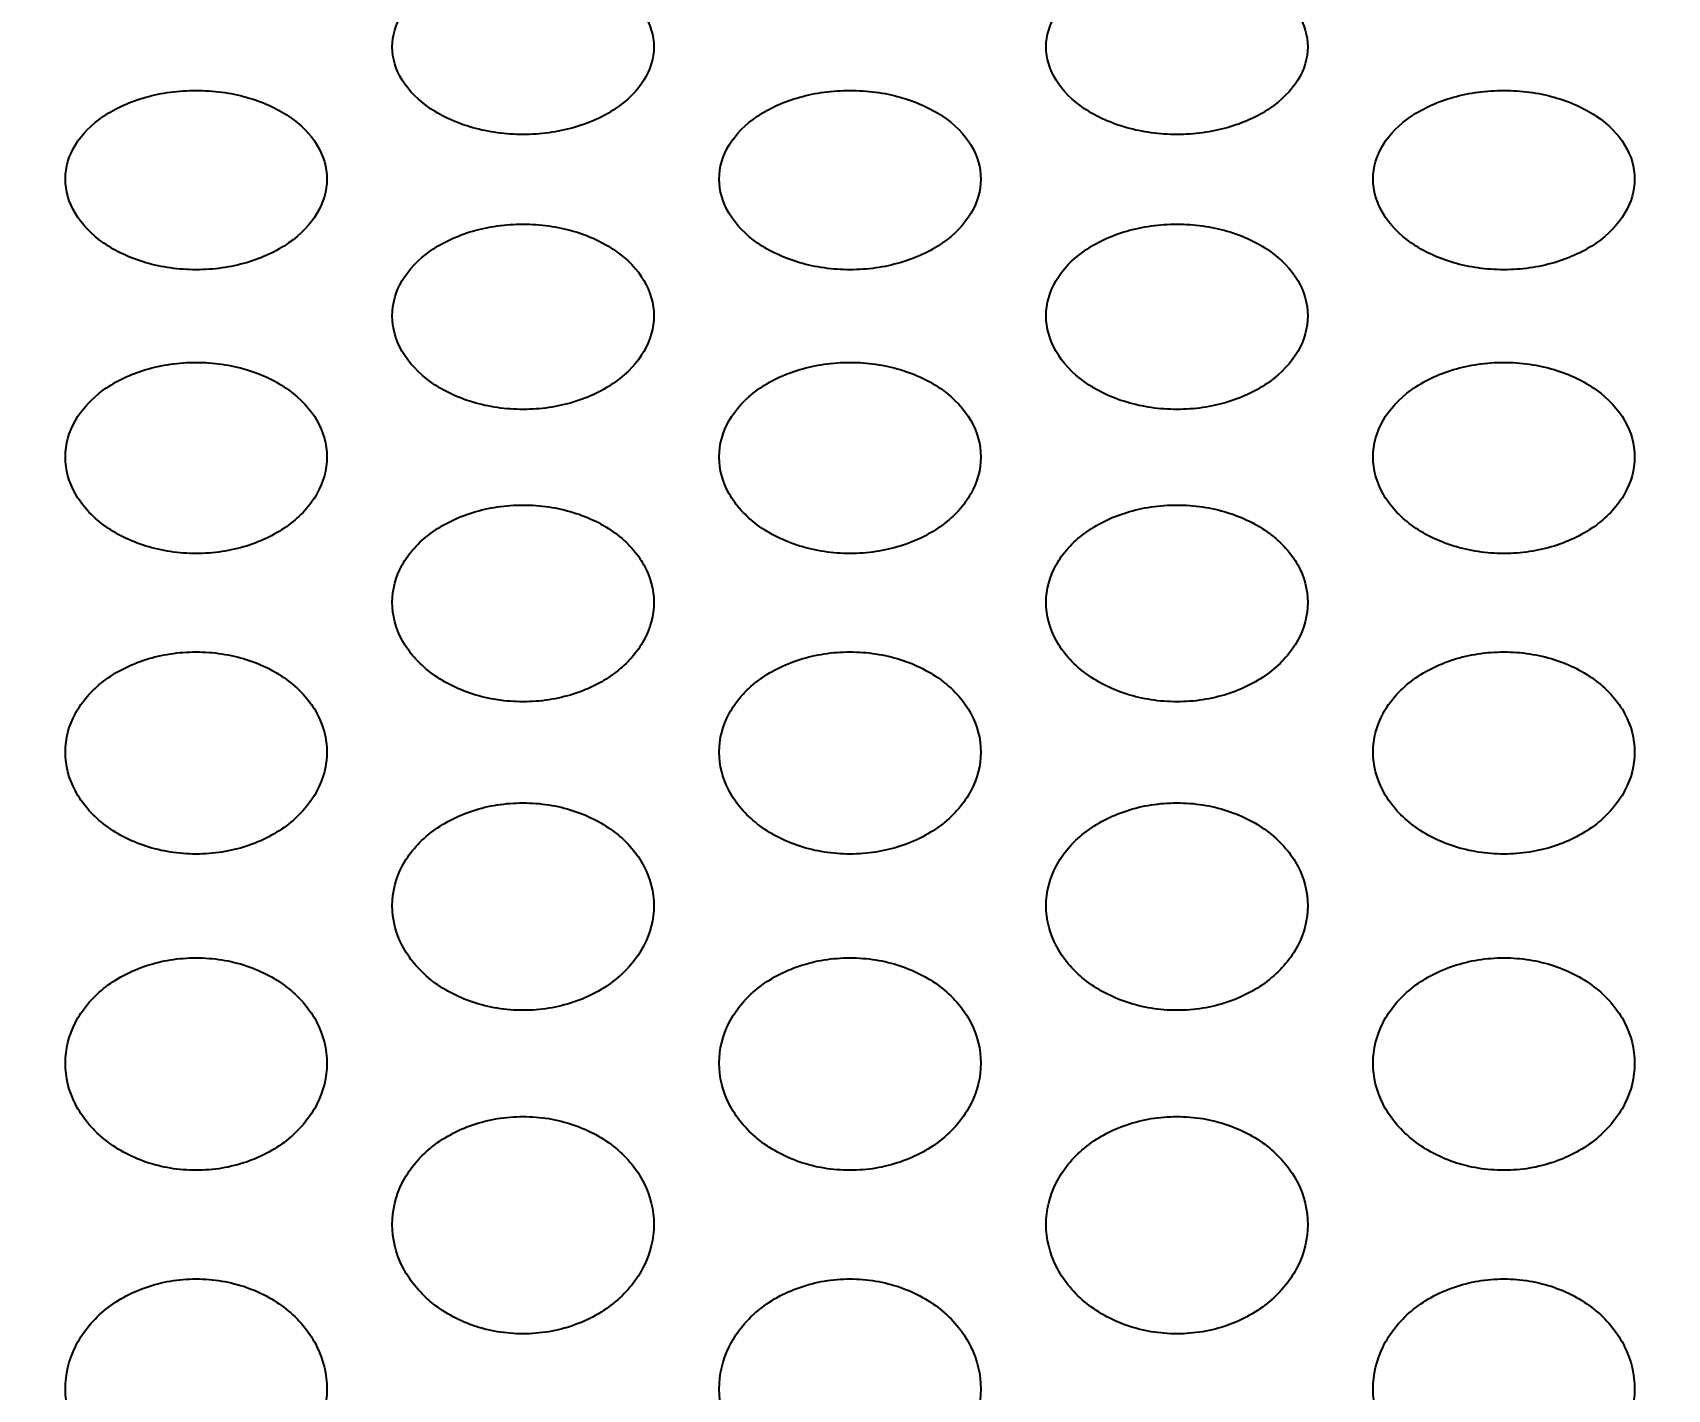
# Model space of a CAD drawing. Header units: millimetres. Extents: x 324 to 7054, y -67 to 2159.
# Drawn here: x 1815 to 1865, y 1614.9 to 1656.4 of the extents above; entities that cross this region are included whole.
import ezdxf

# ---------------------------------------------------------------- set-up
doc = ezdxf.new("R2010")
doc.units = ezdxf.units.MM
doc.header["$LTSCALE"] = 153.67
doc.header["$PDMODE"] = 3
doc.header["$PDSIZE"] = 8
doc.layers.get('0').update_dxf_attribs({"linetype": 'CONTINUOUS'})
doc.layers.get('Defpoints').update_dxf_attribs({"linetype": 'CONTINUOUS'})
doc.layers.add('02___PRT_ALL_AXES', color=7, linetype='CONTINUOUS')
doc.styles.get("Standard").update_dxf_attribs({"font": 'times.ttf'})
doc.dimstyles.new('DIMSTYLE_1', dxfattribs={"dimtxt": 17.5, "dimasz": 17.5, "dimexe": 1.5, "dimexo": 1, "dimgap": 0.875, "dimtad": 1, "dimdsep": 46, "dimtxsty": 'Standard', "dimblk": '_FILLED', "dimblk1": '_FILLED', "dimblk2": '_FILLED', "dimcen": 0.09, "dimazin": 2, "dimtp": 0.01, "dimtm": 0.01, "dimtfac": 1, "dimtofl": 0, "dimtmove": 0, "dimatfit": 3, "dimldrblk": '_FILLED', "dimfxl": 1, "dimtolj": 1, "dimarcsym": 0})

# ---------------------------------------------------------------- blocks, each defined once
blk = doc.blocks.new('_FILLED')
at = {"color": 0, "linetype": 'ByBlock'}
blk.add_solid([(0, 0), (-1, 0.2143), (-1, -0.2143)], dxfattribs=at)
blk = doc.blocks.new('*D120')
at = {"color": 0, "linetype": 'Continuous', "lineweight": -2}
for p, q in [((1369.035, 1676.977), (1369.035, 1766.5)), ((2043.035, 1646.977), (2043.035, 1766.5)), ((1386.535, 1765), (2025.535, 1765))]:
    blk.add_line(p, q, dxfattribs=at)
at = {"layer": 'Defpoints', "color": 0}
for p in [(2043.035, 1765), (1369.035, 1675.977), (2043.035, 1645.977)]:
    blk.add_point(p, dxfattribs=at)
at = {"color": 0, "linetype": 'ByBlock', "lineweight": -2, "xscale": 17.5, "yscale": 17.5, "zscale": 17.5, "rotation": 180}
blk.add_blockref('_FILLED', (1369.035, 1765), dxfattribs=at)
at = {"color": 0, "linetype": 'ByBlock', "lineweight": -2, "xscale": 17.5, "yscale": 17.5, "zscale": 17.5}
blk.add_blockref('_FILLED', (2043.035, 1765), dxfattribs=at)
at = {"color": 0, "insert": (1725, 1789.208), "char_height": 17.5, "attachment_point": 2, "line_spacing_factor": 0.9}
blk.add_mtext('\\A1;\\A1;675', dxfattribs=at)

msp = doc.modelspace()

# ---------------------------------------------------------------- linework, layer by layer
at = {"layer": '02___PRT_ALL_AXES', "linetype": 'Continuous'}
for points in [[(1830.03476, 1653.24913), (1829.76893, 1653.24937), (1829.24531, 1653.28453), (1828.48961, 1653.44072), (1827.79947, 1653.69052), (1826.98616, 1654.13972), (1826.24385, 1654.88374), (1825.9302, 1655.93158), (1826.24394, 1656.96618), (1826.98437, 1657.68865), (1827.79615, 1658.12112), (1828.48659, 1658.36104), (1829.24381, 1658.51069), (1829.76846, 1658.5443), (1830.03476, 1658.54452)], [(1830.03476, 1658.54452), (1830.30058, 1658.5443), (1830.8242, 1658.51081), (1831.5799, 1658.36179), (1832.27004, 1658.12257), (1833.08335, 1657.69011), (1833.82566, 1656.96699), (1834.13932, 1655.9296), (1833.82557, 1654.88456), (1833.08514, 1654.14123), (1832.27336, 1653.69203), (1831.58292, 1653.4415), (1830.8257, 1653.28466), (1830.30105, 1653.24936), (1830.03476, 1653.24913)], [(1850.03476, 1653.24913), (1849.76893, 1653.24937), (1849.24531, 1653.28453), (1848.48961, 1653.44072), (1847.79947, 1653.69052), (1846.98616, 1654.13972), (1846.24385, 1654.88374), (1845.9302, 1655.93158), (1846.24394, 1656.96618), (1846.98437, 1657.68865), (1847.79615, 1658.12112), (1848.48659, 1658.36104), (1849.24381, 1658.51069), (1849.76846, 1658.5443), (1850.03476, 1658.54452)], [(1850.03476, 1658.54452), (1850.30058, 1658.5443), (1850.8242, 1658.51081), (1851.5799, 1658.36179), (1852.27004, 1658.12257), (1853.08335, 1657.69011), (1853.82566, 1656.96699), (1854.13932, 1655.9296), (1853.82557, 1654.88456), (1853.08514, 1654.14123), (1852.27336, 1653.69203), (1851.58292, 1653.4415), (1850.8257, 1653.28466), (1850.30105, 1653.24936), (1850.03476, 1653.24913)], [(1820.03476, 1649.11209), (1819.76893, 1649.11233), (1819.24531, 1649.1487), (1818.48961, 1649.31025), (1817.79947, 1649.56865), (1816.98616, 1650.03338), (1816.24385, 1650.80336), (1815.9302, 1651.88835), (1816.24394, 1652.96029), (1816.98437, 1653.70928), (1817.79615, 1654.15775), (1818.48659, 1654.4066), (1819.24381, 1654.56183), (1819.76846, 1654.5967), (1820.03476, 1654.59692)], [(1820.03476, 1654.59692), (1820.30058, 1654.59669), (1820.8242, 1654.56195), (1821.5799, 1654.40737), (1822.27004, 1654.15925), (1823.08335, 1653.71079), (1823.82566, 1652.96114), (1824.13932, 1651.8863), (1823.82557, 1650.8042), (1823.08514, 1650.03494), (1822.27336, 1649.57021), (1821.58292, 1649.31106), (1820.8257, 1649.14884), (1820.30105, 1649.11233), (1820.03476, 1649.11209)], [(1840.03476, 1649.11209), (1839.76893, 1649.11233), (1839.24531, 1649.1487), (1838.48961, 1649.31025), (1837.79947, 1649.56865), (1836.98616, 1650.03338), (1836.24385, 1650.80336), (1835.9302, 1651.88835), (1836.24394, 1652.96029), (1836.98437, 1653.70928), (1837.79615, 1654.15775), (1838.48659, 1654.4066), (1839.24381, 1654.56183), (1839.76846, 1654.5967), (1840.03476, 1654.59692)], [(1840.03476, 1654.59692), (1840.30058, 1654.59669), (1840.8242, 1654.56195), (1841.5799, 1654.40737), (1842.27004, 1654.15925), (1843.08335, 1653.71079), (1843.82566, 1652.96114), (1844.13932, 1651.8863), (1843.82557, 1650.8042), (1843.08514, 1650.03494), (1842.27336, 1649.57021), (1841.58292, 1649.31106), (1840.8257, 1649.14884), (1840.30105, 1649.11233), (1840.03476, 1649.11209)], [(1860.03476, 1649.11209), (1859.76893, 1649.11233), (1859.24531, 1649.1487), (1858.48961, 1649.31025), (1857.79947, 1649.56865), (1856.98616, 1650.03338), (1856.24385, 1650.80336), (1855.9302, 1651.88835), (1856.24394, 1652.96029), (1856.98437, 1653.70928), (1857.79615, 1654.15775), (1858.48659, 1654.4066), (1859.24381, 1654.56183), (1859.76846, 1654.5967), (1860.03476, 1654.59692)], [(1860.03476, 1654.59692), (1860.30058, 1654.59669), (1860.8242, 1654.56195), (1861.5799, 1654.40737), (1862.27004, 1654.15925), (1863.08335, 1653.71079), (1863.82566, 1652.96114), (1864.13932, 1651.8863), (1863.82557, 1650.8042), (1863.08514, 1650.03494), (1862.27336, 1649.57021), (1861.58292, 1649.31106), (1860.8257, 1649.14884), (1860.30105, 1649.11233), (1860.03476, 1649.11209)], [(1830.03476, 1644.83778), (1829.76893, 1644.83803), (1829.24531, 1644.87557), (1828.48961, 1645.04231), (1827.79947, 1645.30905), (1826.98616, 1645.78886), (1826.24385, 1646.58401), (1825.9302, 1647.70506), (1826.24394, 1648.81328), (1826.98437, 1649.58803), (1827.79615, 1650.05206), (1828.48659, 1650.30958), (1829.24381, 1650.47024), (1829.76846, 1650.50633), (1830.03476, 1650.50656)], [(1830.03476, 1650.50656), (1830.30058, 1650.50632), (1830.8242, 1650.47037), (1831.5799, 1650.31038), (1832.27004, 1650.05362), (1833.08335, 1649.5896), (1833.82566, 1648.81416), (1834.13932, 1647.70295), (1833.82557, 1646.58488), (1833.08514, 1645.79047), (1832.27336, 1645.31067), (1831.58292, 1645.04314), (1830.8257, 1644.8757), (1830.30105, 1644.83803), (1830.03476, 1644.83778)], [(1850.03476, 1644.83778), (1849.76893, 1644.83803), (1849.24531, 1644.87557), (1848.48961, 1645.04231), (1847.79947, 1645.30905), (1846.98616, 1645.78886), (1846.24385, 1646.58401), (1845.9302, 1647.70506), (1846.24394, 1648.81328), (1846.98437, 1649.58803), (1847.79615, 1650.05206), (1848.48659, 1650.30958), (1849.24381, 1650.47024), (1849.76846, 1650.50633), (1850.03476, 1650.50656)], [(1850.03476, 1650.50656), (1850.30058, 1650.50632), (1850.8242, 1650.47037), (1851.5799, 1650.31038), (1852.27004, 1650.05362), (1853.08335, 1649.5896), (1853.82566, 1648.81416), (1854.13932, 1647.70295), (1853.82557, 1646.58488), (1853.08514, 1645.79047), (1852.27336, 1645.31067), (1851.58292, 1645.04314), (1850.8257, 1644.8757), (1850.30105, 1644.83803), (1850.03476, 1644.83778)], [(1820.03476, 1640.43048), (1819.76893, 1640.43074), (1819.24531, 1640.4694), (1818.48961, 1640.64118), (1817.79947, 1640.91599), (1816.98616, 1641.41039), (1816.24385, 1642.22992), (1815.9302, 1643.38592), (1816.24394, 1644.5293), (1816.98437, 1645.32904), (1817.79615, 1645.80816), (1818.48659, 1646.0741), (1819.24381, 1646.24002), (1819.76846, 1646.2773), (1820.03476, 1646.27754)], [(1820.03476, 1646.27754), (1820.30058, 1646.27729), (1820.8242, 1646.24016), (1821.5799, 1646.07492), (1822.27004, 1645.80977), (1823.08335, 1645.33066), (1823.82566, 1644.53021), (1824.13932, 1643.38374), (1823.82557, 1642.23082), (1823.08514, 1641.41205), (1822.27336, 1640.91766), (1821.58292, 1640.64204), (1820.8257, 1640.46955), (1820.30105, 1640.43073), (1820.03476, 1640.43048)], [(1840.03476, 1640.43048), (1839.76893, 1640.43074), (1839.24531, 1640.4694), (1838.48961, 1640.64118), (1837.79947, 1640.91599), (1836.98616, 1641.41039), (1836.24385, 1642.22992), (1835.9302, 1643.38592), (1836.24394, 1644.5293), (1836.98437, 1645.32904), (1837.79615, 1645.80816), (1838.48659, 1646.0741), (1839.24381, 1646.24002), (1839.76846, 1646.2773), (1840.03476, 1646.27754)], [(1840.03476, 1646.27754), (1840.30058, 1646.27729), (1840.8242, 1646.24016), (1841.5799, 1646.07492), (1842.27004, 1645.80977), (1843.08335, 1645.33066), (1843.82566, 1644.53021), (1844.13932, 1643.38374), (1843.82557, 1642.23082), (1843.08514, 1641.41205), (1842.27336, 1640.91766), (1841.58292, 1640.64204), (1840.8257, 1640.46955), (1840.30105, 1640.43073), (1840.03476, 1640.43048)], [(1860.03476, 1640.43048), (1859.76893, 1640.43074), (1859.24531, 1640.4694), (1858.48961, 1640.64118), (1857.79947, 1640.91599), (1856.98616, 1641.41039), (1856.24385, 1642.22992), (1855.9302, 1643.38592), (1856.24394, 1644.5293), (1856.98437, 1645.32904), (1857.79615, 1645.80816), (1858.48659, 1646.0741), (1859.24381, 1646.24002), (1859.76846, 1646.2773), (1860.03476, 1646.27754)], [(1860.03476, 1646.27754), (1860.30058, 1646.27729), (1860.8242, 1646.24016), (1861.5799, 1646.07492), (1862.27004, 1645.80977), (1863.08335, 1645.33066), (1863.82566, 1644.53021), (1864.13932, 1643.38374), (1863.82557, 1642.23082), (1863.08514, 1641.41205), (1862.27336, 1640.91766), (1861.58292, 1640.64204), (1860.8257, 1640.46955), (1860.30105, 1640.43073), (1860.03476, 1640.43048)], [(1830.03476, 1635.8946), (1829.76893, 1635.89487), (1829.24531, 1635.93462), (1828.48961, 1636.11126), (1827.79947, 1636.39387), (1826.98616, 1636.90236), (1826.24385, 1637.74546), (1825.9302, 1638.93524), (1826.24394, 1640.11264), (1826.98437, 1640.93657), (1827.79615, 1641.4303), (1828.48659, 1641.70439), (1829.24381, 1641.87541), (1829.76846, 1641.91384), (1830.03476, 1641.91409)], [(1830.03476, 1641.91409), (1830.30058, 1641.91383), (1830.8242, 1641.87555), (1831.5799, 1641.70524), (1832.27004, 1641.43196), (1833.08335, 1640.93823), (1833.82566, 1640.11357), (1834.13932, 1638.933), (1833.82557, 1637.74638), (1833.08514, 1636.90407), (1832.27336, 1636.39558), (1831.58292, 1636.11214), (1830.8257, 1635.93477), (1830.30105, 1635.89486), (1830.03476, 1635.8946)], [(1850.03476, 1635.8946), (1849.76893, 1635.89487), (1849.24531, 1635.93462), (1848.48961, 1636.11126), (1847.79947, 1636.39387), (1846.98616, 1636.90236), (1846.24385, 1637.74546), (1845.9302, 1638.93524), (1846.24394, 1640.11264), (1846.98437, 1640.93657), (1847.79615, 1641.4303), (1848.48659, 1641.70439), (1849.24381, 1641.87541), (1849.76846, 1641.91384), (1850.03476, 1641.91409)], [(1850.03476, 1641.91409), (1850.30058, 1641.91383), (1850.8242, 1641.87555), (1851.5799, 1641.70524), (1852.27004, 1641.43196), (1853.08335, 1640.93823), (1853.82566, 1640.11357), (1854.13932, 1638.933), (1853.82557, 1637.74638), (1853.08514, 1636.90407), (1852.27336, 1636.39558), (1851.58292, 1636.11214), (1850.8257, 1635.93477), (1850.30105, 1635.89486), (1850.03476, 1635.8946)], [(1820.03476, 1631.23468), (1819.76893, 1631.23496), (1819.24531, 1631.27577), (1818.48961, 1631.45708), (1817.79947, 1631.74721), (1816.98616, 1632.26928), (1816.24385, 1633.1351), (1815.9302, 1634.35748), (1816.24394, 1635.56773), (1816.98437, 1636.41501), (1817.79615, 1636.92286), (1818.48659, 1637.20482), (1819.24381, 1637.38078), (1819.76846, 1637.42031), (1820.03476, 1637.42057)], [(1820.03476, 1637.42057), (1820.30058, 1637.42031), (1820.8242, 1637.38092), (1821.5799, 1637.2057), (1822.27004, 1636.92457), (1823.08335, 1636.41672), (1823.82566, 1635.56868), (1824.13932, 1634.35517), (1823.82557, 1633.13605), (1823.08514, 1632.27104), (1822.27336, 1631.74896), (1821.58292, 1631.45799), (1820.8257, 1631.27592), (1820.30105, 1631.23495), (1820.03476, 1631.23468)], [(1840.03476, 1631.23468), (1839.76893, 1631.23496), (1839.24531, 1631.27577), (1838.48961, 1631.45708), (1837.79947, 1631.74721), (1836.98616, 1632.26928), (1836.24385, 1633.1351), (1835.9302, 1634.35748), (1836.24394, 1635.56773), (1836.98437, 1636.41501), (1837.79615, 1636.92286), (1838.48659, 1637.20482), (1839.24381, 1637.38078), (1839.76846, 1637.42031), (1840.03476, 1637.42057)], [(1840.03476, 1637.42057), (1840.30058, 1637.42031), (1840.8242, 1637.38092), (1841.5799, 1637.2057), (1842.27004, 1636.92457), (1843.08335, 1636.41672), (1843.82566, 1635.56868), (1844.13932, 1634.35517), (1843.82557, 1633.13605), (1843.08514, 1632.27104), (1842.27336, 1631.74896), (1841.58292, 1631.45799), (1840.8257, 1631.27592), (1840.30105, 1631.23495), (1840.03476, 1631.23468)], [(1860.03476, 1631.23468), (1859.76893, 1631.23496), (1859.24531, 1631.27577), (1858.48961, 1631.45708), (1857.79947, 1631.74721), (1856.98616, 1632.26928), (1856.24385, 1633.1351), (1855.9302, 1634.35748), (1856.24394, 1635.56773), (1856.98437, 1636.41501), (1857.79615, 1636.92286), (1858.48659, 1637.20482), (1859.24381, 1637.38078), (1859.76846, 1637.42031), (1860.03476, 1637.42057)], [(1860.03476, 1637.42057), (1860.30058, 1637.42031), (1860.8242, 1637.38092), (1861.5799, 1637.2057), (1862.27004, 1636.92457), (1863.08335, 1636.41672), (1863.82566, 1635.56868), (1864.13932, 1634.35517), (1863.82557, 1633.13605), (1863.08514, 1632.27104), (1862.27336, 1631.74896), (1861.58292, 1631.45799), (1860.8257, 1631.27592), (1860.30105, 1631.23495), (1860.03476, 1631.23468)], [(1830.03476, 1626.45539), (1829.76893, 1626.45567), (1829.24531, 1626.49749), (1828.48961, 1626.68331), (1827.79947, 1626.98066), (1826.98616, 1627.5158), (1826.24385, 1628.40347), (1825.9302, 1629.65722), (1826.24394, 1630.8991), (1826.98437, 1631.7689), (1827.79615, 1632.29035), (1828.48659, 1632.57991), (1829.24381, 1632.76062), (1829.76846, 1632.80122), (1830.03476, 1632.80149)], [(1830.03476, 1632.80149), (1830.30058, 1632.80122), (1830.8242, 1632.76077), (1831.5799, 1632.58081), (1832.27004, 1632.29211), (1833.08335, 1631.77065), (1833.82566, 1630.90007), (1834.13932, 1629.65486), (1833.82557, 1628.40445), (1833.08514, 1627.5176), (1832.27336, 1626.98246), (1831.58292, 1626.68424), (1830.8257, 1626.49765), (1830.30105, 1626.45567), (1830.03476, 1626.45539)], [(1850.03476, 1626.45539), (1849.76893, 1626.45567), (1849.24531, 1626.49749), (1848.48961, 1626.68331), (1847.79947, 1626.98066), (1846.98616, 1627.5158), (1846.24385, 1628.40347), (1845.9302, 1629.65722), (1846.24394, 1630.8991), (1846.98437, 1631.7689), (1847.79615, 1632.29035), (1848.48659, 1632.57991), (1849.24381, 1632.76062), (1849.76846, 1632.80122), (1850.03476, 1632.80149)], [(1850.03476, 1632.80149), (1850.30058, 1632.80122), (1850.8242, 1632.76077), (1851.5799, 1632.58081), (1852.27004, 1632.29211), (1853.08335, 1631.77065), (1853.82566, 1630.90007), (1854.13932, 1629.65486), (1853.82557, 1628.40445), (1853.08514, 1627.5176), (1852.27336, 1626.98246), (1851.58292, 1626.68424), (1850.8257, 1626.49765), (1850.30105, 1626.45567), (1850.03476, 1626.45539)], [(1820.03476, 1621.56151), (1819.76893, 1621.5618), (1819.24531, 1621.60459), (1818.48961, 1621.79472), (1817.79947, 1622.099), (1816.98616, 1622.64666), (1816.24385, 1623.5553), (1815.9302, 1624.83917), (1816.24394, 1626.11143), (1816.98437, 1627.00287), (1817.79615, 1627.53742), (1818.48659, 1627.83427), (1819.24381, 1628.01956), (1819.76846, 1628.06119), (1820.03476, 1628.06146)], [(1820.03476, 1628.06146), (1820.30058, 1628.06118), (1820.8242, 1628.01971), (1821.5799, 1627.8352), (1822.27004, 1627.53921), (1823.08335, 1627.00467), (1823.82566, 1626.11243), (1824.13932, 1624.83674), (1823.82557, 1623.5563), (1823.08514, 1622.6485), (1822.27336, 1622.10084), (1821.58292, 1621.79567), (1820.8257, 1621.60475), (1820.30105, 1621.56179), (1820.03476, 1621.56151)], [(1840.03476, 1621.56151), (1839.76893, 1621.5618), (1839.24531, 1621.60459), (1838.48961, 1621.79472), (1837.79947, 1622.099), (1836.98616, 1622.64666), (1836.24385, 1623.5553), (1835.9302, 1624.83917), (1836.24394, 1626.11143), (1836.98437, 1627.00287), (1837.79615, 1627.53742), (1838.48659, 1627.83427), (1839.24381, 1628.01956), (1839.76846, 1628.06119), (1840.03476, 1628.06146)], [(1840.03476, 1628.06146), (1840.30058, 1628.06118), (1840.8242, 1628.01971), (1841.5799, 1627.8352), (1842.27004, 1627.53921), (1843.08335, 1627.00467), (1843.82566, 1626.11243), (1844.13932, 1624.83674), (1843.82557, 1623.5563), (1843.08514, 1622.6485), (1842.27336, 1622.10084), (1841.58292, 1621.79567), (1840.8257, 1621.60475), (1840.30105, 1621.56179), (1840.03476, 1621.56151)], [(1860.03476, 1621.56151), (1859.76893, 1621.5618), (1859.24531, 1621.60459), (1858.48961, 1621.79472), (1857.79947, 1622.099), (1856.98616, 1622.64666), (1856.24385, 1623.5553), (1855.9302, 1624.83917), (1856.24394, 1626.11143), (1856.98437, 1627.00287), (1857.79615, 1627.53742), (1858.48659, 1627.83427), (1859.24381, 1628.01956), (1859.76846, 1628.06119), (1860.03476, 1628.06146)], [(1860.03476, 1628.06146), (1860.30058, 1628.06118), (1860.8242, 1628.01971), (1861.5799, 1627.8352), (1862.27004, 1627.53921), (1863.08335, 1627.00467), (1863.82566, 1626.11243), (1864.13932, 1624.83674), (1863.82557, 1623.5563), (1863.08514, 1622.6485), (1862.27336, 1622.10084), (1861.58292, 1621.79567), (1860.8257, 1621.60475), (1860.30105, 1621.56179), (1860.03476, 1621.56151)], [(1830.03476, 1616.55794), (1829.76893, 1616.55823), (1829.24531, 1616.60195), (1828.48961, 1616.7962), (1827.79947, 1617.1071), (1826.98616, 1617.66675), (1826.24385, 1618.59544), (1825.9302, 1619.90814), (1826.24394, 1621.20951), (1826.98437, 1622.12171), (1827.79615, 1622.66881), (1828.48659, 1622.97267), (1829.24381, 1623.16234), (1829.76846, 1623.20496), (1830.03476, 1623.20524)], [(1830.03476, 1623.20524), (1830.30058, 1623.20495), (1830.8242, 1623.1625), (1831.5799, 1622.97361), (1832.27004, 1622.67065), (1833.08335, 1622.12355), (1833.82566, 1621.21054), (1834.13932, 1619.90566), (1833.82557, 1618.59646), (1833.08514, 1617.66863), (1832.27336, 1617.10899), (1831.58292, 1616.79717), (1830.8257, 1616.60211), (1830.30105, 1616.55823), (1830.03476, 1616.55794)], [(1850.03476, 1616.55794), (1849.76893, 1616.55823), (1849.24531, 1616.60195), (1848.48961, 1616.7962), (1847.79947, 1617.1071), (1846.98616, 1617.66675), (1846.24385, 1618.59544), (1845.9302, 1619.90814), (1846.24394, 1621.20951), (1846.98437, 1622.12171), (1847.79615, 1622.66881), (1848.48659, 1622.97267), (1849.24381, 1623.16234), (1849.76846, 1623.20496), (1850.03476, 1623.20524)], [(1850.03476, 1623.20524), (1850.30058, 1623.20495), (1850.8242, 1623.1625), (1851.5799, 1622.97361), (1852.27004, 1622.67065), (1853.08335, 1622.12355), (1853.82566, 1621.21054), (1854.13932, 1619.90566), (1853.82557, 1618.59646), (1853.08514, 1617.66863), (1852.27336, 1617.10899), (1851.58292, 1616.79717), (1850.8257, 1616.60211), (1850.30105, 1616.55823), (1850.03476, 1616.55794)], [(1820.03476, 1611.44969), (1819.76893, 1611.44999), (1819.24531, 1611.49458), (1818.48961, 1611.69277), (1817.79947, 1612.00998), (1816.98616, 1612.58105), (1816.24385, 1613.52886), (1815.9302, 1614.86908), (1816.24394, 1616.19826), (1816.98437, 1617.1303), (1817.79615, 1617.6894), (1818.48659, 1617.99996), (1819.24381, 1618.19383), (1819.76846, 1618.2374), (1820.03476, 1618.23768)], [(1820.03476, 1618.23768), (1820.30058, 1618.23739), (1820.8242, 1618.19399), (1821.5799, 1618.00093), (1822.27004, 1617.69128), (1823.08335, 1617.13218), (1823.82566, 1616.19931), (1824.13932, 1614.86655), (1823.82557, 1613.5299), (1823.08514, 1612.58296), (1822.27336, 1612.0119), (1821.58292, 1611.69376), (1820.8257, 1611.49475), (1820.30105, 1611.44998), (1820.03476, 1611.44969)], [(1840.03476, 1611.44969), (1839.76893, 1611.44999), (1839.24531, 1611.49458), (1838.48961, 1611.69277), (1837.79947, 1612.00998), (1836.98616, 1612.58105), (1836.24385, 1613.52886), (1835.9302, 1614.86908), (1836.24394, 1616.19826), (1836.98437, 1617.1303), (1837.79615, 1617.6894), (1838.48659, 1617.99996), (1839.24381, 1618.19383), (1839.76846, 1618.2374), (1840.03476, 1618.23768)], [(1840.03476, 1618.23768), (1840.30058, 1618.23739), (1840.8242, 1618.19399), (1841.5799, 1618.00093), (1842.27004, 1617.69128), (1843.08335, 1617.13218), (1843.82566, 1616.19931), (1844.13932, 1614.86655), (1843.82557, 1613.5299), (1843.08514, 1612.58296), (1842.27336, 1612.0119), (1841.58292, 1611.69376), (1840.8257, 1611.49475), (1840.30105, 1611.44998), (1840.03476, 1611.44969)], [(1860.03476, 1611.44969), (1859.76893, 1611.44999), (1859.24531, 1611.49458), (1858.48961, 1611.69277), (1857.79947, 1612.00998), (1856.98616, 1612.58105), (1856.24385, 1613.52886), (1855.9302, 1614.86908), (1856.24394, 1616.19826), (1856.98437, 1617.1303), (1857.79615, 1617.6894), (1858.48659, 1617.99996), (1859.24381, 1618.19383), (1859.76846, 1618.2374), (1860.03476, 1618.23768)], [(1860.03476, 1618.23768), (1860.30058, 1618.23739), (1860.8242, 1618.19399), (1861.5799, 1618.00093), (1862.27004, 1617.69128), (1863.08335, 1617.13218), (1863.82566, 1616.19931), (1864.13932, 1614.86655), (1863.82557, 1613.5299), (1863.08514, 1612.58296), (1862.27336, 1612.0119), (1861.58292, 1611.69376), (1860.8257, 1611.49475), (1860.30105, 1611.44998), (1860.03476, 1611.44969)]]:
    msp.add_open_spline(points, degree=3, knots=[0, 0, 0, 0, 0.0625, 0.125, 0.1875, 0.25, 0.375, 0.5, 0.625, 0.75, 0.8125, 0.875, 0.9375, 1, 1, 1, 1], dxfattribs=at)

# ---------------------------------------------------------------- dimensions: what is measured, and where the dimension line sits
at = {"linetype": 'Continuous'}
dim = msp.add_linear_dim(base=(2043.03476, 1765), p1=(1369.03476, 1675.97699), p2=(2043.03476, 1645.97699), text='\\A1;675', dimstyle='DIMSTYLE_1', override={"dimtxsty": 'Standard'}, dxfattribs=at)
dim.commit()
dim.dimension.update_dxf_attribs({"geometry": '*D120', "text_midpoint": (1725, 1765), "dimtype": 160})

doc.saveas('drawing.dxf')
